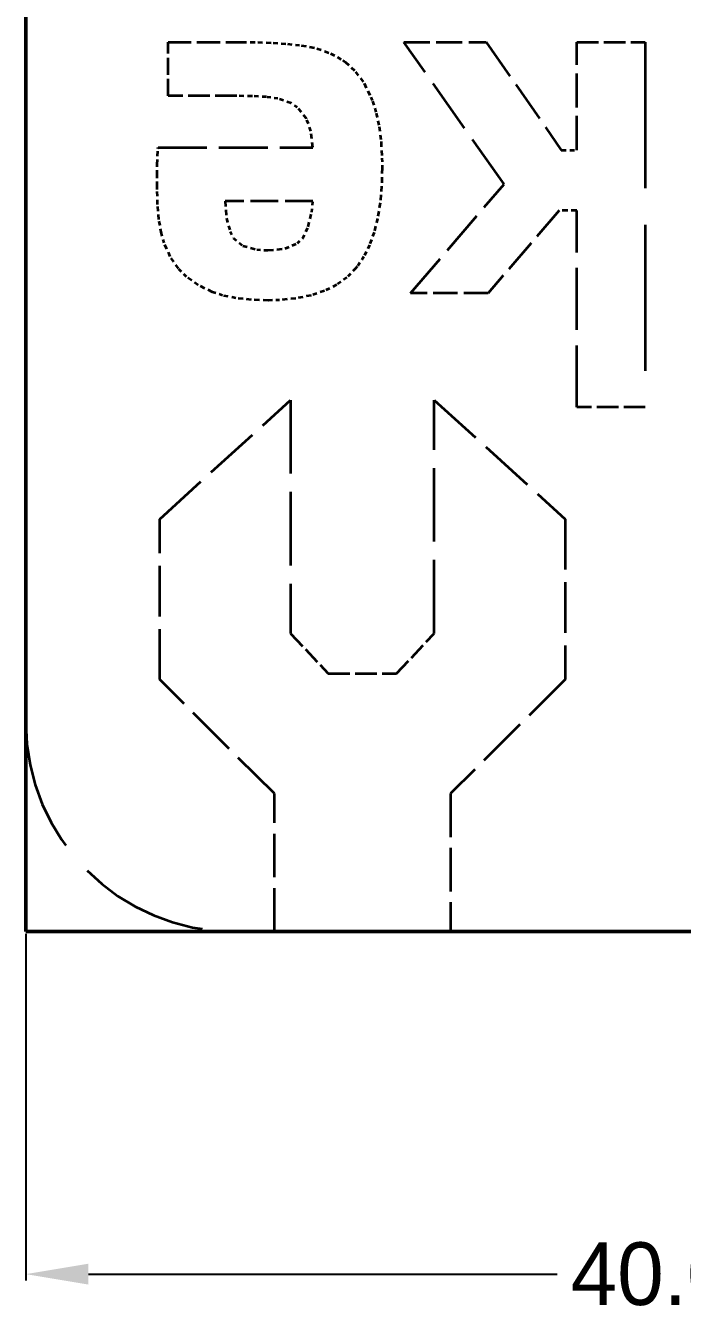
# Model space of a CAD drawing. Header units: millimetres. Extents: x 171 to 615, y 148 to 315.
# Drawn here: x 544.1 to 562.95, y 258.82 to 295.87 of the extents above; entities that cross this region are included whole.
import ezdxf

# ---------------------------------------------------------------- set-up
doc = ezdxf.new("R2010")
doc.units = ezdxf.units.MM
doc.linetypes.add('DASHED', pattern=[0.2067, 0.1654, -0.0413])
doc.layers.add('Hidden (ANSI)', color=7, linetype='DASHED', lineweight=35)
doc.layers.add('Visible (ANSI)', color=7, linetype='Continuous', lineweight=50)
doc.dimstyles.get("Standard").update_dxf_attribs({"dimtxt": 0.18, "dimasz": 0.18, "dimexe": 0.18, "dimexo": 0.0625, "dimgap": 0.09, "dimtad": 0, "dimtih": 1, "dimtoh": 1, "dimdec": 4, "dimzin": 0, "dimdsep": 46, "dimtxsty": 'Standard', "dimcen": 0.09, "dimadec": 0, "dimazin": 0, "dimtfac": 1, "dimtdec": 4, "dimtofl": 0, "dimtmove": 0, "dimatfit": 3, "dimfxl": 1, "dimtolj": 1, "dimtzin": 0, "dimarcsym": 0})

# ---------------------------------------------------------------- blocks, each defined once
blk = doc.blocks.new('*D32')
at = {"color": 0, "lineweight": -2, "transparency": 16777216}
for p, q in [((544.098, 269.778), (544.098, 259.819)), ((584.098, 269.778), (584.098, 259.819)), ((545.898, 259.999), (559.358, 259.999)), ((582.298, 259.999), (568.838, 259.999))]:
    blk.add_line(p, q, dxfattribs=at)
at = {"color": 0, "transparency": 16777216}
for points in [[(545.898, 260.299), (545.898, 259.699), (544.098, 259.999)], [(582.298, 260.299), (582.298, 259.699), (584.098, 259.999)]]:
    blk.add_solid(points, dxfattribs=at)
at = {"layer": 'Defpoints', "color": 0, "transparency": 16777216}
for p in [(544.098, 269.84), (584.098, 269.84), (584.098, 259.999)]:
    blk.add_point(p, dxfattribs=at)
at = {"color": 0, "transparency": 16777216, "insert": (564.098, 259.999), "char_height": 1.8, "attachment_point": 5}
blk.add_mtext('\\A1;40.0000', dxfattribs=at)

msp = doc.modelspace()

# ---------------------------------------------------------------- linework, layer by layer
at = {"layer": 'Hidden (ANSI)', "ltscale": 2.951875}
msp.add_line((548.18641, 293.85692), (548.18641, 295.40676), dxfattribs=at)
at = {"layer": 'Hidden (ANSI)', "ltscale": 4.010918}
msp.add_line((548.18641, 295.40676), (550.29227, 295.40676), dxfattribs=at)
at = {"layer": 'Hidden (ANSI)', "ltscale": 0.89232}
msp.add_line((550.29227, 295.40676), (550.76073, 295.39801), dxfattribs=at)
at = {"layer": 'Hidden (ANSI)', "ltscale": 0.851123}
msp.add_line((550.76073, 295.39801), (551.20729, 295.38049), dxfattribs=at)
at = {"layer": 'Hidden (ANSI)', "ltscale": 0.785928}
msp.add_line((551.20729, 295.38049), (551.61883, 295.34985), dxfattribs=at)
at = {"layer": 'Hidden (ANSI)', "ltscale": 0.745848}
msp.add_line((551.61883, 295.34985), (552.00848, 295.31044), dxfattribs=at)
at = {"layer": 'Hidden (ANSI)', "ltscale": 9.51554}
msp.add_line((557.8357, 291.32201), (554.9593, 295.40676), dxfattribs=at)
at = {"layer": 'Hidden (ANSI)', "ltscale": 4.502913}
msp.add_line((554.9593, 295.40676), (557.32347, 295.40676), dxfattribs=at)
at = {"layer": 'Hidden (ANSI)', "ltscale": 7.201024}
msp.add_line((557.32347, 295.40676), (559.48186, 292.3027), dxfattribs=at)
at = {"layer": 'Hidden (ANSI)', "ltscale": 5.91219}
msp.add_line((559.92842, 292.3027), (559.92842, 295.40676), dxfattribs=at)
at = {"layer": 'Hidden (ANSI)', "ltscale": 3.744072}
for p, q in [((559.92842, 295.40676), (561.89418, 295.40676)), ((561.89418, 284.90813), (559.92842, 284.90813))]:
    msp.add_line(p, q, dxfattribs=at)
at = {"layer": 'Hidden (ANSI)', "ltscale": 25.395828}
msp.add_line((561.89418, 295.40676), (561.89418, 284.90813), dxfattribs=at)
at = {"layer": 'Hidden (ANSI)', "ltscale": 0.866666}
msp.add_line((552.00848, 295.31044), (552.45504, 295.22288), dxfattribs=at)
at = {"layer": 'Hidden (ANSI)', "ltscale": 0.807097}
msp.add_line((552.45504, 295.22288), (552.85345, 295.07841), dxfattribs=at)
at = {"layer": 'Hidden (ANSI)', "ltscale": 0.765311}
msp.add_line((552.85345, 295.07841), (553.20369, 294.88139), dxfattribs=at)
at = {"layer": 'Hidden (ANSI)', "ltscale": 0.185054}
msp.add_line((553.20369, 294.88139), (553.2825, 294.82448), dxfattribs=at)
at = {"layer": 'Hidden (ANSI)', "ltscale": 0.755021}
msp.add_line((553.2825, 294.82448), (553.57145, 294.55304), dxfattribs=at)
at = {"layer": 'Hidden (ANSI)', "ltscale": 0.787122}
msp.add_line((553.57145, 294.55304), (553.81662, 294.2203), dxfattribs=at)
at = {"layer": 'Hidden (ANSI)', "ltscale": 0.853937}
msp.add_line((553.81662, 294.2203), (554.01364, 293.81752), dxfattribs=at)
at = {"layer": 'Hidden (ANSI)', "ltscale": 3.752411}
msp.add_line((550.15655, 293.85692), (548.18641, 293.85692), dxfattribs=at)
at = {"layer": 'Hidden (ANSI)', "ltscale": 0.85897}
msp.add_line((550.60749, 293.84817), (550.15655, 293.85692), dxfattribs=at)
at = {"layer": 'Hidden (ANSI)', "ltscale": 0.768212}
msp.add_line((551.01028, 293.82628), (550.60749, 293.84817), dxfattribs=at)
at = {"layer": 'Hidden (ANSI)', "ltscale": 0.630853}
for p, q in [((551.33863, 293.78249), (551.01028, 293.82628)), ((548.71178, 288.66014), (548.47975, 288.89656))]:
    msp.add_line(p, q, dxfattribs=at)
at = {"layer": 'Hidden (ANSI)', "ltscale": 0.770065}
msp.add_line((551.71952, 293.64677), (551.33863, 293.78249), dxfattribs=at)
at = {"layer": 'Hidden (ANSI)', "ltscale": 0.404745}
msp.add_line((551.89903, 293.53294), (551.71952, 293.64677), dxfattribs=at)
at = {"layer": 'Hidden (ANSI)', "ltscale": 0.800827}
msp.add_line((552.16171, 293.20459), (551.89903, 293.53294), dxfattribs=at)
at = {"layer": 'Hidden (ANSI)', "ltscale": 0.232195}
msp.add_line((554.01364, 293.81752), (554.05742, 293.70369), dxfattribs=at)
at = {"layer": 'Hidden (ANSI)', "ltscale": 0.682928}
msp.add_line((554.05742, 293.70369), (554.16687, 293.3622), dxfattribs=at)
at = {"layer": 'Hidden (ANSI)', "ltscale": 0.008239}
msp.add_line((552.16171, 293.20021), (552.16171, 293.20459), dxfattribs=at)
at = {"layer": 'Hidden (ANSI)', "ltscale": 0.717337}
msp.add_line((552.28868, 292.84559), (552.16171, 293.20021), dxfattribs=at)
at = {"layer": 'Hidden (ANSI)', "ltscale": 0.748918}
msp.add_line((554.16687, 293.3622), (554.24568, 292.97693), dxfattribs=at)
at = {"layer": 'Hidden (ANSI)', "ltscale": 0.906045}
msp.add_line((552.34121, 292.37275), (552.28868, 292.84559), dxfattribs=at)
at = {"layer": 'Hidden (ANSI)', "ltscale": 0.83254}
msp.add_line((554.24568, 292.97693), (554.30259, 292.5435), dxfattribs=at)
at = {"layer": 'Hidden (ANSI)', "ltscale": 0.06713}
msp.add_line((547.89308, 292.33773), (547.89746, 292.37275), dxfattribs=at)
at = {"layer": 'Hidden (ANSI)', "ltscale": 8.463898}
msp.add_line((547.89746, 292.37275), (552.34121, 292.37275), dxfattribs=at)
at = {"layer": 'Hidden (ANSI)', "ltscale": 0.910218}
msp.add_line((554.30259, 292.5435), (554.32886, 292.06629), dxfattribs=at)
at = {"layer": 'Hidden (ANSI)', "ltscale": 0.85982}
msp.add_line((547.87119, 291.88679), (547.89308, 292.33773), dxfattribs=at)
at = {"layer": 'Hidden (ANSI)', "ltscale": 0.525318}
msp.add_line((554.32886, 292.06629), (554.33324, 291.79047), dxfattribs=at)
at = {"layer": 'Hidden (ANSI)', "ltscale": 0.850469}
msp.add_line((559.48186, 292.3027), (559.92842, 292.3027), dxfattribs=at)
at = {"layer": 'Hidden (ANSI)', "ltscale": 1.367482}
msp.add_line((547.87119, 291.16878), (547.87119, 291.88679), dxfattribs=at)
at = {"layer": 'Hidden (ANSI)', "ltscale": 1.000882}
msp.add_line((554.33324, 291.79047), (554.3201, 291.2651), dxfattribs=at)
at = {"layer": 'Hidden (ANSI)', "ltscale": 0.920963}
msp.add_line((554.3201, 291.2651), (554.27632, 290.78351), dxfattribs=at)
at = {"layer": 'Hidden (ANSI)', "ltscale": 7.853519}
msp.add_line((555.15194, 288.19169), (557.8357, 291.32201), dxfattribs=at)
at = {"layer": 'Hidden (ANSI)', "ltscale": 0.817496}
msp.add_line((547.88433, 290.73973), (547.87119, 291.16878), dxfattribs=at)
at = {"layer": 'Hidden (ANSI)', "ltscale": 0.820553}
msp.add_line((547.92373, 290.31068), (547.88433, 290.73973), dxfattribs=at)
at = {"layer": 'Hidden (ANSI)', "ltscale": 4.794775}
msp.add_line((552.34121, 290.83605), (549.82382, 290.83605), dxfattribs=at)
at = {"layer": 'Hidden (ANSI)', "ltscale": 0.936238}
msp.add_line((549.82382, 290.83605), (549.85884, 290.3457), dxfattribs=at)
at = {"layer": 'Hidden (ANSI)', "ltscale": 0.831202}
msp.add_line((552.20987, 290.09177), (552.31057, 290.51645), dxfattribs=at)
at = {"layer": 'Hidden (ANSI)', "ltscale": 0.611433}
msp.add_line((552.31057, 290.51645), (552.34121, 290.83605), dxfattribs=at)
at = {"layer": 'Hidden (ANSI)', "ltscale": 0.862202}
msp.add_line((554.27632, 290.78351), (554.2019, 290.33695), dxfattribs=at)
at = {"layer": 'Hidden (ANSI)', "ltscale": 5.948685}
msp.add_line((559.41619, 290.56023), (557.38038, 288.19169), dxfattribs=at)
at = {"layer": 'Hidden (ANSI)', "ltscale": 0.975553}
msp.add_line((559.92842, 290.56023), (559.41619, 290.56023), dxfattribs=at)
at = {"layer": 'Hidden (ANSI)', "ltscale": 10.765438}
msp.add_line((559.92842, 284.90813), (559.92842, 290.56023), dxfattribs=at)
at = {"layer": 'Hidden (ANSI)', "ltscale": 0.778596}
msp.add_line((547.99378, 289.90789), (547.92373, 290.31068), dxfattribs=at)
at = {"layer": 'Hidden (ANSI)', "ltscale": 0.762762}
msp.add_line((549.85884, 290.3457), (549.96829, 289.96043), dxfattribs=at)
at = {"layer": 'Hidden (ANSI)', "ltscale": 0.798784}
msp.add_line((554.2019, 290.33695), (554.1012, 289.92978), dxfattribs=at)
at = {"layer": 'Hidden (ANSI)', "ltscale": 0.546274}
msp.add_line((548.07258, 289.63207), (547.99378, 289.90789), dxfattribs=at)
at = {"layer": 'Hidden (ANSI)', "ltscale": 0.413917}
msp.add_line((549.96829, 289.96043), (550.06899, 289.7678), dxfattribs=at)
at = {"layer": 'Hidden (ANSI)', "ltscale": 0.645883}
msp.add_line((550.06899, 289.7678), (550.33167, 289.55327), dxfattribs=at)
at = {"layer": 'Hidden (ANSI)', "ltscale": 0.401036}
msp.add_line((551.89903, 289.62332), (552.05226, 289.7678), dxfattribs=at)
at = {"layer": 'Hidden (ANSI)', "ltscale": 0.686127}
msp.add_line((552.05226, 289.7678), (552.20987, 290.09177), dxfattribs=at)
at = {"layer": 'Hidden (ANSI)', "ltscale": 0.735853}
msp.add_line((554.1012, 289.92978), (553.96986, 289.5664), dxfattribs=at)
at = {"layer": 'Hidden (ANSI)', "ltscale": 0.813575}
msp.add_line((548.24771, 289.24243), (548.07258, 289.63207), dxfattribs=at)
at = {"layer": 'Hidden (ANSI)', "ltscale": 0.805156}
msp.add_line((550.33167, 289.55327), (550.73883, 289.43944), dxfattribs=at)
at = {"layer": 'Hidden (ANSI)', "ltscale": 0.601228}
msp.add_line((550.73883, 289.43944), (551.05406, 289.42193), dxfattribs=at)
at = {"layer": 'Hidden (ANSI)', "ltscale": 0.946651}
msp.add_line((551.05406, 289.42193), (551.54878, 289.47009), dxfattribs=at)
at = {"layer": 'Hidden (ANSI)', "ltscale": 0.728064}
msp.add_line((551.54878, 289.47009), (551.89903, 289.62332), dxfattribs=at)
at = {"layer": 'Hidden (ANSI)', "ltscale": 0.689816}
msp.add_line((553.96986, 289.5664), (553.80787, 289.24243), dxfattribs=at)
at = {"layer": 'Hidden (ANSI)', "ltscale": 0.793193}
msp.add_line((548.47975, 288.89656), (548.24771, 289.24243), dxfattribs=at)
at = {"layer": 'Hidden (ANSI)', "ltscale": 0.656771}
msp.add_line((553.80787, 289.24243), (553.61961, 288.95347), dxfattribs=at)
at = {"layer": 'Hidden (ANSI)', "ltscale": 0.800609}
msp.add_line((549.05327, 288.41497), (548.71178, 288.66014), dxfattribs=at)
at = {"layer": 'Hidden (ANSI)', "ltscale": 0.678023}
msp.add_line((553.57145, 288.89656), (553.3219, 288.64263), dxfattribs=at)
at = {"layer": 'Hidden (ANSI)', "ltscale": 0.141907}
msp.add_line((553.61961, 288.95347), (553.57145, 288.89656), dxfattribs=at)
at = {"layer": 'Hidden (ANSI)', "ltscale": 0.861435}
msp.add_line((549.46044, 288.21795), (549.05327, 288.41497), dxfattribs=at)
at = {"layer": 'Hidden (ANSI)', "ltscale": 0.738306}
msp.add_line((553.02419, 288.4281), (552.67832, 288.25298), dxfattribs=at)
at = {"layer": 'Hidden (ANSI)', "ltscale": 0.698828}
msp.add_line((553.3219, 288.64263), (553.02419, 288.4281), dxfattribs=at)
at = {"layer": 'Hidden (ANSI)', "ltscale": 0.569516}
msp.add_line((549.74501, 288.12602), (549.46044, 288.21795), dxfattribs=at)
at = {"layer": 'Hidden (ANSI)', "ltscale": 0.75709}
msp.add_line((550.13466, 288.04721), (549.74501, 288.12602), dxfattribs=at)
at = {"layer": 'Hidden (ANSI)', "ltscale": 0.847111}
msp.add_line((550.57685, 287.99905), (550.13466, 288.04721), dxfattribs=at)
at = {"layer": 'Hidden (ANSI)', "ltscale": 0.934454}
msp.add_line((551.06719, 287.98154), (550.57685, 287.99905), dxfattribs=at)
at = {"layer": 'Hidden (ANSI)', "ltscale": 0.600533}
msp.add_line((551.38241, 287.99029), (551.06719, 287.98154), dxfattribs=at)
at = {"layer": 'Hidden (ANSI)', "ltscale": 0.913458}
msp.add_line((551.85962, 288.03845), (551.38241, 287.99029), dxfattribs=at)
at = {"layer": 'Hidden (ANSI)', "ltscale": 0.84213}
msp.add_line((552.29305, 288.12602), (551.85962, 288.03845), dxfattribs=at)
at = {"layer": 'Hidden (ANSI)', "ltscale": 0.772544}
msp.add_line((552.67832, 288.25298), (552.29305, 288.12602), dxfattribs=at)
at = {"layer": 'Hidden (ANSI)', "ltscale": 4.244407}
msp.add_line((557.38038, 288.19169), (555.15194, 288.19169), dxfattribs=at)
at = {"layer": 'Hidden (ANSI)', "ltscale": 9.677503}
for p, q in [((547.94396, 281.69887), (551.70487, 285.11519)), ((555.83138, 285.11519), (559.5923, 281.69887))]:
    msp.add_line(p, q, dxfattribs=at)
at = {"layer": 'Hidden (ANSI)', "ltscale": 12.767645}
for p, q in [((551.70487, 285.11519), (551.70487, 278.41189)), ((555.83138, 278.41189), (555.83138, 285.11519))]:
    msp.add_line(p, q, dxfattribs=at)
at = {"layer": 'Hidden (ANSI)', "ltscale": 8.793238}
for p, q in [((547.94396, 277.08221), (547.94396, 281.69887)), ((559.5923, 281.69887), (559.5923, 277.08221))]:
    msp.add_line(p, q, dxfattribs=at)
at = {"layer": 'Hidden (ANSI)', "ltscale": 3.010827}
for p, q in [((551.70487, 278.41189), (552.78638, 277.25897)), ((554.74988, 277.25897), (555.83138, 278.41189))]:
    msp.add_line(p, q, dxfattribs=at)
at = {"layer": 'Hidden (ANSI)', "ltscale": 3.739764}
msp.add_line((552.78638, 277.25897), (554.74988, 277.25897), dxfattribs=at)
at = {"layer": 'Hidden (ANSI)', "ltscale": 8.85047}
for p, q in [((551.24066, 273.80751), (547.94396, 277.08221)), ((559.5923, 277.08221), (556.2956, 273.80751))]:
    msp.add_line(p, q, dxfattribs=at)
at = {"layer": 'Hidden (ANSI)', "ltscale": 7.555916}
for p, q in [((551.24066, 269.84046), (551.24066, 273.80751)), ((556.2956, 273.80751), (556.2956, 269.84046))]:
    msp.add_line(p, q, dxfattribs=at)
at = {"layer": 'Hidden (ANSI)', "ltscale": 22.798204}
msp.add_arc((550.0978, 275.84046), 6, 180, 270, dxfattribs=at)
at = {"layer": 'Visible (ANSI)'}
for p, q in [((544.0978, 310.08941), (544.0978, 269.84046)), ((544.0978, 269.84046), (584.0978, 269.84046))]:
    msp.add_line(p, q, dxfattribs=at)

# ---------------------------------------------------------------- dimensions: what is measured, and where the dimension line sits
dim = msp.add_linear_dim(base=(584.0978, 259.99935), p1=(544.0978, 269.84046), p2=(584.0978, 269.84046), dimstyle='Standard', override={"dimtxt": 1.8, "dimasz": 1.8})
dim.commit()
dim.dimension.update_dxf_attribs({"geometry": '*D32', "text_midpoint": (564.0978, 259.99935)})

doc.saveas('drawing.dxf')
